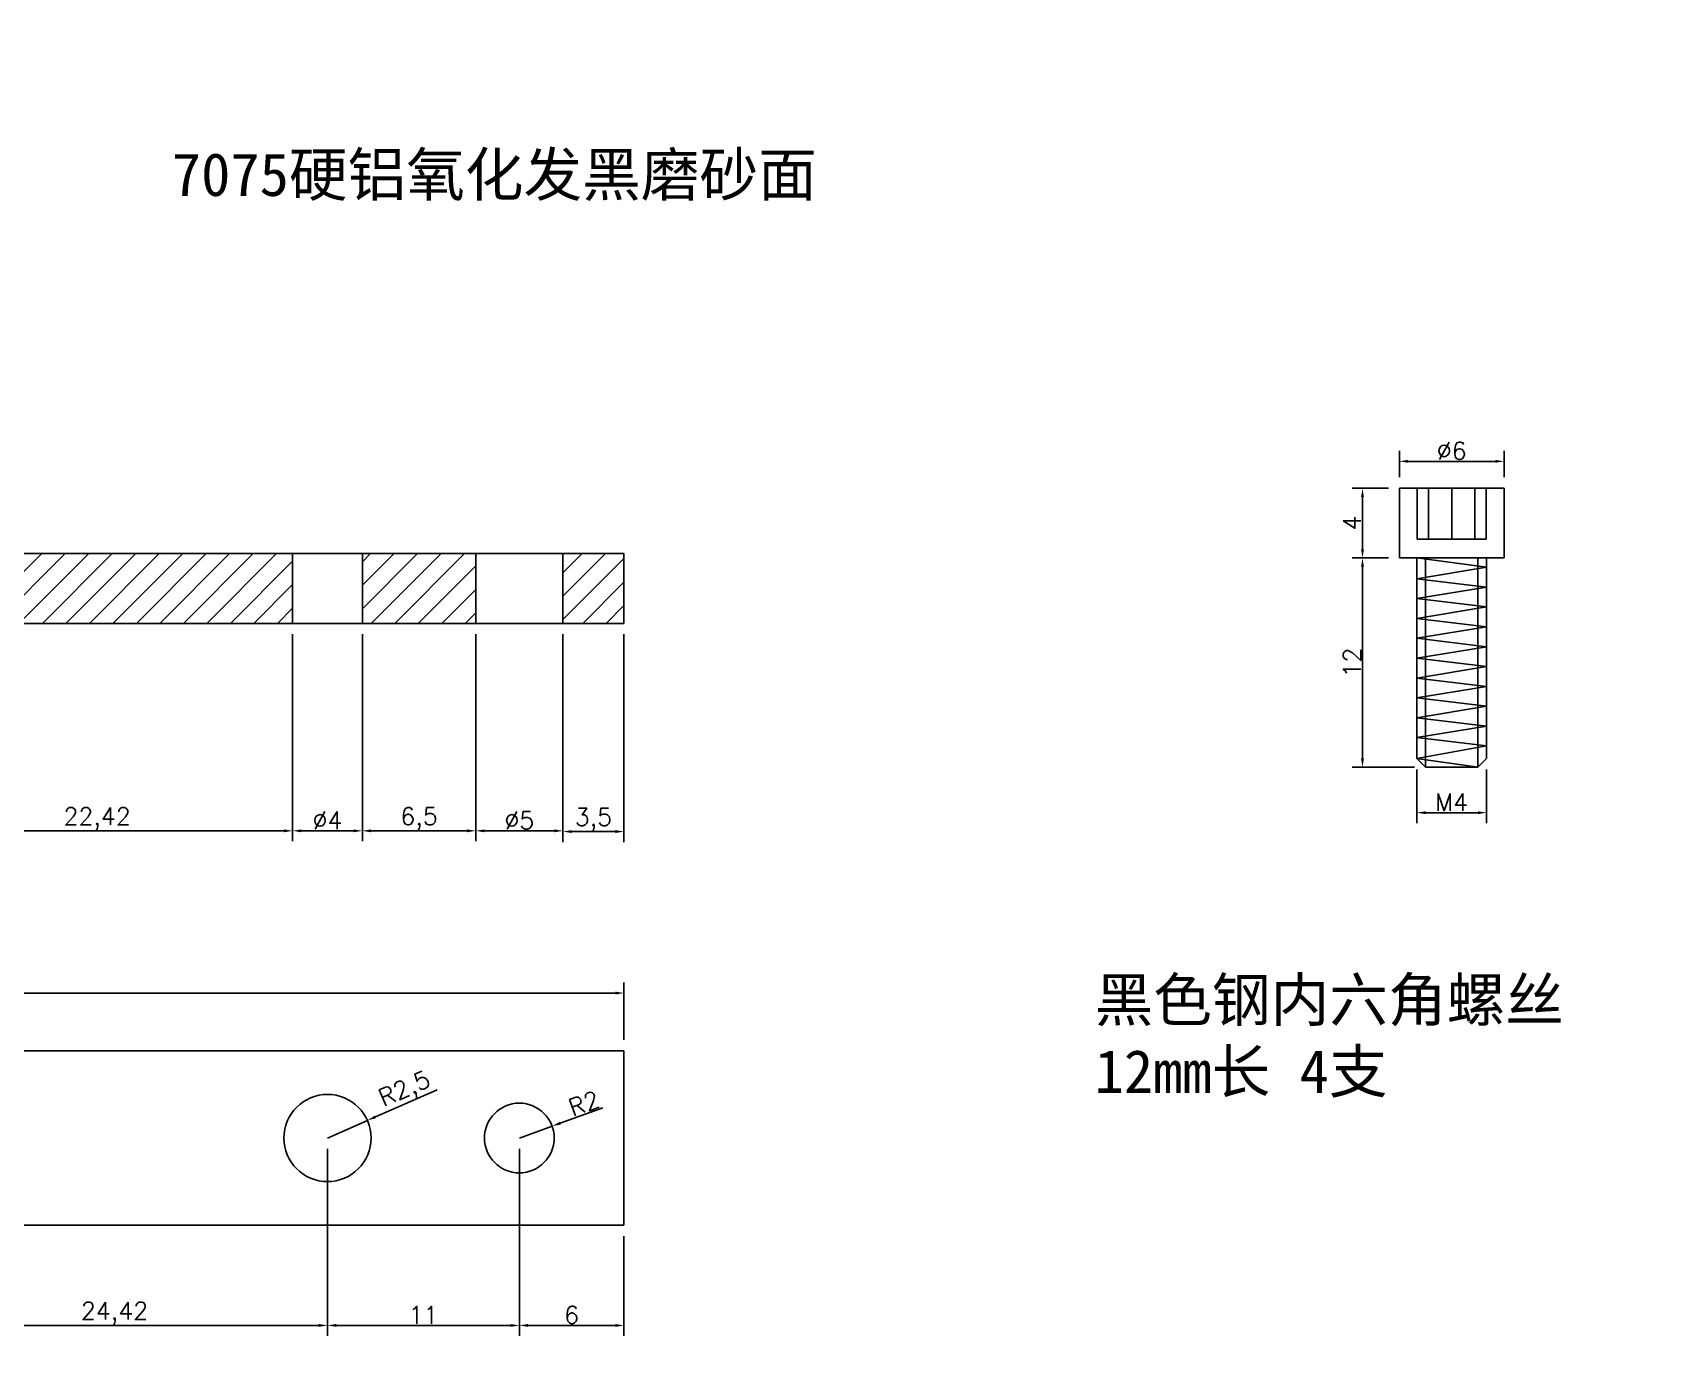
# Model space of a CAD drawing. Header units: millimetres. Extents: x 6817 to 10425, y -2870 to -164.
# Drawn here: x 9797.9 to 9890.9, y -997.2 to -921.2 of the extents above; entities that cross this region are included whole.
import ezdxf

# ---------------------------------------------------------------- set-up
doc = ezdxf.new("R2010")
doc.units = ezdxf.units.MM
doc.layers.add('图层2', color=108, linetype='Continuous')
doc.styles.get("Standard").update_dxf_attribs({"font": 'txt', "bigfont": 'gbcbig.shx'})
doc.dimstyles.new('ISO-25', dxfattribs={"dimtxt": 1, "dimasz": 0.5, "dimexe": 0.6, "dimexo": 0.625, "dimgap": 0.1, "dimtad": 1, "dimtxsty": 'Standard', "dimcen": 2.5, "dimadec": 0, "dimazin": 0, "dimtfac": 1, "dimtmove": 0, "dimatfit": 3, "dimfxl": 1, "dimarcsym": 0})

# ---------------------------------------------------------------- blocks, each defined once
blk = doc.blocks.new('*D615')
at = {"layer": 'Defpoints', "color": 0, "linetype": 'ByBlock', "transparency": 16777216}
for p in [(9812.781, -955.133), (9790.362, -960.133), (9812.781, -967.033)]:
    blk.add_point(p, dxfattribs=at)
at = {"layer": '图层2', "color": 0, "linetype": 'ByBlock', "lineweight": -2, "transparency": 16777216}
for p, q in [((9812.781, -955.758), (9812.781, -967.633)), ((9790.362, -960.758), (9790.362, -967.633)), ((9790.862, -967.033), (9812.281, -967.033))]:
    blk.add_line(p, q, dxfattribs=at)
at = {"layer": '图层2', "color": 0, "linetype": 'ByBlock', "transparency": 16777216}
for points in [[(9790.862, -966.949), (9790.862, -967.116), (9790.362, -967.033)], [(9812.281, -966.949), (9812.281, -967.116), (9812.781, -967.033)]]:
    blk.add_solid(points, dxfattribs=at)
at = {"layer": '图层2', "color": 0, "linetype": 'ByBlock', "transparency": 16777216, "insert": (9801.571, -966.349), "char_height": 1, "attachment_point": 5}
blk.add_mtext('22,42', dxfattribs=at)
blk = doc.blocks.new('*D616')
at = {"layer": 'Defpoints', "color": 0, "linetype": 'ByBlock', "transparency": 16777216}
for p in [(9812.781, -955.133), (9816.781, -955.133), (9816.781, -967.033)]:
    blk.add_point(p, dxfattribs=at)
at = {"layer": '图层2', "color": 0, "linetype": 'ByBlock', "lineweight": -2, "transparency": 16777216}
for p, q in [((9812.781, -955.758), (9812.781, -967.633)), ((9816.781, -955.758), (9816.781, -967.633)), ((9813.281, -967.033), (9816.281, -967.033))]:
    blk.add_line(p, q, dxfattribs=at)
at = {"layer": '图层2', "color": 0, "linetype": 'ByBlock', "transparency": 16777216}
for points in [[(9813.281, -966.949), (9813.281, -967.116), (9812.781, -967.033)], [(9816.281, -966.949), (9816.281, -967.116), (9816.781, -967.033)]]:
    blk.add_solid(points, dxfattribs=at)
at = {"layer": '图层2', "color": 0, "linetype": 'ByBlock', "transparency": 16777216, "insert": (9814.781, -966.433), "char_height": 1, "attachment_point": 5}
blk.add_mtext('%%C4', dxfattribs=at)
blk = doc.blocks.new('*D617')
at = {"layer": 'Defpoints', "color": 0, "linetype": 'ByBlock', "transparency": 16777216}
for p in [(9816.781, -955.133), (9823.281, -955.133), (9823.281, -967.033)]:
    blk.add_point(p, dxfattribs=at)
at = {"layer": '图层2', "color": 0, "linetype": 'ByBlock', "lineweight": -2, "transparency": 16777216}
for p, q in [((9816.781, -955.758), (9816.781, -967.633)), ((9823.281, -955.758), (9823.281, -967.633)), ((9817.281, -967.033), (9822.781, -967.033))]:
    blk.add_line(p, q, dxfattribs=at)
at = {"layer": '图层2', "color": 0, "linetype": 'ByBlock', "transparency": 16777216}
for points in [[(9817.281, -966.949), (9817.281, -967.116), (9816.781, -967.033)], [(9822.781, -966.949), (9822.781, -967.116), (9823.281, -967.033)]]:
    blk.add_solid(points, dxfattribs=at)
at = {"layer": '图层2', "color": 0, "linetype": 'ByBlock', "transparency": 16777216, "insert": (9820.031, -966.349), "char_height": 1, "attachment_point": 5}
blk.add_mtext('6,5', dxfattribs=at)
blk = doc.blocks.new('*D964')
at = {"layer": 'Defpoints', "color": 0, "linetype": 'ByBlock', "transparency": 16777216}
for p in [(9827.661, -983.968), (9825.781, -984.649)]:
    blk.add_point(p, dxfattribs=at)
at = {"layer": '图层2', "color": 0, "linetype": 'ByBlock', "lineweight": -2, "transparency": 16777216}
for p, q in [((9830.572, -982.915), (9828.131, -983.798)), ((9825.781, -984.649), (9827.661, -983.968))]:
    blk.add_line(p, q, dxfattribs=at)
at = {"layer": '图层2', "color": 0, "linetype": 'ByBlock', "transparency": 16777216}
blk.add_solid([(9828.103, -983.72), (9828.16, -983.877), (9827.661, -983.968)], dxfattribs=at)
at = {"layer": '图层2', "color": 0, "linetype": 'ByBlock', "transparency": 16777216, "insert": (9829.49, -982.668), "char_height": 1, "attachment_point": 5, "rotation": 19.89677}
blk.add_mtext('R2', dxfattribs=at)
blk = doc.blocks.new('*D623')
at = {"layer": 'Defpoints', "color": 0, "linetype": 'ByBlock', "transparency": 16777216}
for p in [(9814.781, -984.649), (9790.362, -989.649), (9814.781, -995.398)]:
    blk.add_point(p, dxfattribs=at)
at = {"layer": '图层2', "color": 0, "linetype": 'ByBlock', "lineweight": -2, "transparency": 16777216}
for p, q in [((9814.781, -985.274), (9814.781, -995.998)), ((9790.362, -990.274), (9790.362, -995.998)), ((9790.862, -995.398), (9814.281, -995.398))]:
    blk.add_line(p, q, dxfattribs=at)
at = {"layer": '图层2', "color": 0, "linetype": 'ByBlock', "transparency": 16777216}
for points in [[(9790.862, -995.314), (9790.862, -995.481), (9790.362, -995.398)], [(9814.281, -995.314), (9814.281, -995.481), (9814.781, -995.398)]]:
    blk.add_solid(points, dxfattribs=at)
at = {"layer": '图层2', "color": 0, "linetype": 'ByBlock', "transparency": 16777216, "insert": (9802.571, -994.714), "char_height": 1, "attachment_point": 5}
blk.add_mtext('24,42', dxfattribs=at)
blk = doc.blocks.new('*D624')
at = {"layer": 'Defpoints', "color": 0, "linetype": 'ByBlock', "transparency": 16777216}
for p in [(9825.781, -984.649), (9814.781, -989.649), (9825.781, -995.398)]:
    blk.add_point(p, dxfattribs=at)
at = {"layer": '图层2', "color": 0, "linetype": 'ByBlock', "lineweight": -2, "transparency": 16777216}
for p, q in [((9825.781, -985.274), (9825.781, -995.998)), ((9814.781, -990.274), (9814.781, -995.998)), ((9815.281, -995.398), (9825.281, -995.398))]:
    blk.add_line(p, q, dxfattribs=at)
at = {"layer": '图层2', "color": 0, "linetype": 'ByBlock', "transparency": 16777216}
for points in [[(9815.281, -995.314), (9815.281, -995.481), (9814.781, -995.398)], [(9825.281, -995.314), (9825.281, -995.481), (9825.781, -995.398)]]:
    blk.add_solid(points, dxfattribs=at)
at = {"layer": '图层2', "color": 0, "linetype": 'ByBlock', "transparency": 16777216, "insert": (9820.281, -994.798), "char_height": 1, "attachment_point": 5}
blk.add_mtext('11', dxfattribs=at)
blk = doc.blocks.new('*D971')
at = {"layer": 'Defpoints', "color": 0, "linetype": 'ByBlock', "transparency": 16777216}
for p in [(9876.242, -947.384), (9874.128, -951.384), (9876.242, -951.384)]:
    blk.add_point(p, dxfattribs=at)
at = {"layer": '图层2', "color": 0, "linetype": 'ByBlock', "lineweight": -2, "transparency": 16777216}
for p, q in [((9875.617, -947.384), (9873.528, -947.384)), ((9874.128, -947.884), (9874.128, -950.884)), ((9875.617, -951.384), (9873.528, -951.384))]:
    blk.add_line(p, q, dxfattribs=at)
at = {"layer": '图层2', "color": 0, "linetype": 'ByBlock', "transparency": 16777216}
for points in [[(9874.045, -947.884), (9874.211, -947.884), (9874.128, -947.384)], [(9874.045, -950.884), (9874.211, -950.884), (9874.128, -951.384)]]:
    blk.add_solid(points, dxfattribs=at)
at = {"layer": '图层2', "color": 0, "linetype": 'ByBlock', "transparency": 16777216, "insert": (9873.528, -949.384), "char_height": 1, "attachment_point": 5, "rotation": 90}
blk.add_mtext('4', dxfattribs=at)
blk = doc.blocks.new('*D972')
at = {"layer": 'Defpoints', "color": 0, "linetype": 'ByBlock', "transparency": 16777216}
for p in [(9876.242, -951.384), (9874.128, -963.384), (9877.742, -963.384)]:
    blk.add_point(p, dxfattribs=at)
at = {"layer": '图层2', "color": 0, "linetype": 'ByBlock', "lineweight": -2, "transparency": 16777216}
for p, q in [((9875.617, -951.384), (9873.528, -951.384)), ((9874.128, -951.884), (9874.128, -962.884)), ((9877.117, -963.384), (9873.528, -963.384))]:
    blk.add_line(p, q, dxfattribs=at)
at = {"layer": '图层2', "color": 0, "linetype": 'ByBlock', "transparency": 16777216}
for points in [[(9874.045, -951.884), (9874.211, -951.884), (9874.128, -951.384)], [(9874.045, -962.884), (9874.211, -962.884), (9874.128, -963.384)]]:
    blk.add_solid(points, dxfattribs=at)
at = {"layer": '图层2', "color": 0, "linetype": 'ByBlock', "transparency": 16777216, "insert": (9873.528, -957.384), "char_height": 1, "attachment_point": 5, "rotation": 90}
blk.add_mtext('12', dxfattribs=at)
blk = doc.blocks.new('*D973')
at = {"layer": 'Defpoints', "color": 0, "linetype": 'ByBlock', "transparency": 16777216}
for p in [(9877.242, -962.884), (9881.242, -962.884), (9881.242, -965.992)]:
    blk.add_point(p, dxfattribs=at)
at = {"layer": '图层2', "color": 0, "linetype": 'ByBlock', "lineweight": -2, "transparency": 16777216}
for p, q in [((9877.242, -963.509), (9877.242, -966.592)), ((9881.242, -963.509), (9881.242, -966.592)), ((9877.742, -965.992), (9880.742, -965.992))]:
    blk.add_line(p, q, dxfattribs=at)
at = {"layer": '图层2', "color": 0, "linetype": 'ByBlock', "transparency": 16777216}
for points in [[(9877.742, -965.909), (9877.742, -966.075), (9877.242, -965.992)], [(9880.742, -965.909), (9880.742, -966.075), (9881.242, -965.992)]]:
    blk.add_solid(points, dxfattribs=at)
at = {"layer": '图层2', "color": 0, "linetype": 'ByBlock', "transparency": 16777216, "insert": (9879.242, -965.392), "char_height": 1, "attachment_point": 5}
blk.add_mtext('M4', dxfattribs=at)
blk = doc.blocks.new('*D974')
at = {"layer": 'Defpoints', "color": 0, "linetype": 'ByBlock', "transparency": 16777216}
for p in [(9882.242, -945.843), (9876.242, -947.384), (9882.242, -947.384)]:
    blk.add_point(p, dxfattribs=at)
at = {"layer": '图层2', "color": 0, "linetype": 'ByBlock', "lineweight": -2, "transparency": 16777216}
for p, q in [((9876.242, -946.759), (9876.242, -945.243)), ((9876.742, -945.843), (9881.742, -945.843)), ((9882.242, -946.759), (9882.242, -945.243))]:
    blk.add_line(p, q, dxfattribs=at)
at = {"layer": '图层2', "color": 0, "linetype": 'ByBlock', "transparency": 16777216}
for points in [[(9876.742, -945.759), (9876.742, -945.926), (9876.242, -945.843)], [(9881.742, -945.759), (9881.742, -945.926), (9882.242, -945.843)]]:
    blk.add_solid(points, dxfattribs=at)
at = {"layer": '图层2', "color": 0, "linetype": 'ByBlock', "transparency": 16777216, "insert": (9879.242, -945.243), "char_height": 1, "attachment_point": 5}
blk.add_mtext('%%C6', dxfattribs=at)
blk = doc.blocks.new('*D977')
at = {"layer": 'Defpoints', "color": 0, "linetype": 'ByBlock', "transparency": 16777216}
for p in [(9823.281, -955.133), (9828.281, -955.133), (9828.281, -967.033)]:
    blk.add_point(p, dxfattribs=at)
at = {"layer": '图层2', "color": 0, "linetype": 'ByBlock', "lineweight": -2, "transparency": 16777216}
for p, q in [((9823.281, -955.758), (9823.281, -967.633)), ((9828.281, -955.758), (9828.281, -967.633)), ((9823.781, -967.033), (9827.781, -967.033))]:
    blk.add_line(p, q, dxfattribs=at)
at = {"layer": '图层2', "color": 0, "linetype": 'ByBlock', "transparency": 16777216}
for points in [[(9823.781, -966.949), (9823.781, -967.116), (9823.281, -967.033)], [(9827.781, -966.949), (9827.781, -967.116), (9828.281, -967.033)]]:
    blk.add_solid(points, dxfattribs=at)
at = {"layer": '图层2', "color": 0, "linetype": 'ByBlock', "transparency": 16777216, "insert": (9825.781, -966.433), "char_height": 1, "attachment_point": 5}
blk.add_mtext('%%C5', dxfattribs=at)
blk = doc.blocks.new('*D978')
at = {"layer": 'Defpoints', "color": 0, "linetype": 'ByBlock', "transparency": 16777216}
for p in [(9828.281, -955.133), (9831.781, -955.133), (9831.781, -967.074)]:
    blk.add_point(p, dxfattribs=at)
at = {"layer": '图层2', "color": 0, "linetype": 'ByBlock', "lineweight": -2, "transparency": 16777216}
for p, q in [((9828.281, -955.758), (9828.281, -967.674)), ((9831.781, -955.758), (9831.781, -967.674)), ((9828.781, -967.074), (9831.281, -967.074))]:
    blk.add_line(p, q, dxfattribs=at)
at = {"layer": '图层2', "color": 0, "linetype": 'ByBlock', "transparency": 16777216}
for points in [[(9828.781, -966.991), (9828.781, -967.158), (9828.281, -967.074)], [(9831.281, -966.991), (9831.281, -967.158), (9831.781, -967.074)]]:
    blk.add_solid(points, dxfattribs=at)
at = {"layer": '图层2', "color": 0, "linetype": 'ByBlock', "transparency": 16777216, "insert": (9830.031, -966.391), "char_height": 1, "attachment_point": 5}
blk.add_mtext('3,5', dxfattribs=at)
blk = doc.blocks.new('*D979')
at = {"layer": 'Defpoints', "color": 0, "linetype": 'ByBlock', "transparency": 16777216}
for p in [(9825.781, -989.649), (9831.781, -989.649), (9831.781, -995.398)]:
    blk.add_point(p, dxfattribs=at)
at = {"layer": '图层2', "color": 0, "linetype": 'ByBlock', "lineweight": -2, "transparency": 16777216}
for p, q in [((9825.781, -990.274), (9825.781, -995.998)), ((9831.781, -990.274), (9831.781, -995.998)), ((9826.281, -995.398), (9831.281, -995.398))]:
    blk.add_line(p, q, dxfattribs=at)
at = {"layer": '图层2', "color": 0, "linetype": 'ByBlock', "transparency": 16777216}
for points in [[(9826.281, -995.314), (9826.281, -995.481), (9825.781, -995.398)], [(9831.281, -995.314), (9831.281, -995.481), (9831.781, -995.398)]]:
    blk.add_solid(points, dxfattribs=at)
at = {"layer": '图层2', "color": 0, "linetype": 'ByBlock', "transparency": 16777216, "insert": (9828.781, -994.798), "char_height": 1, "attachment_point": 5}
blk.add_mtext('6', dxfattribs=at)
blk = doc.blocks.new('*D980')
at = {"layer": 'Defpoints', "color": 0, "linetype": 'ByBlock', "transparency": 16777216}
for p in [(9817.068, -983.641), (9814.781, -984.649)]:
    blk.add_point(p, dxfattribs=at)
at = {"layer": '图层2', "color": 0, "linetype": 'ByBlock', "lineweight": -2, "transparency": 16777216}
for p, q in [((9821.064, -981.88), (9817.526, -983.439)), ((9814.781, -984.649), (9817.068, -983.641))]:
    blk.add_line(p, q, dxfattribs=at)
at = {"layer": '图层2', "color": 0, "linetype": 'ByBlock', "transparency": 16777216}
blk.add_solid([(9817.492, -983.363), (9817.56, -983.516), (9817.068, -983.641)], dxfattribs=at)
at = {"layer": '图层2', "color": 0, "linetype": 'ByBlock', "transparency": 16777216, "insert": (9819.248, -981.934), "char_height": 1, "attachment_point": 5, "rotation": 23.78015}
blk.add_mtext('R2,5', dxfattribs=at)
blk = doc.blocks.new('*D1917')
at = {"layer": 'Defpoints', "color": 0, "linetype": 'ByBlock'}
for p in [(9831.781, -976.336), (9671.781, -979.649), (9831.781, -979.649)]:
    blk.add_point(p, dxfattribs=at)
at = {"layer": '图层2', "color": 0, "linetype": 'ByBlock', "lineweight": -2}
for p, q in [((9671.781, -979.024), (9671.781, -975.736)), ((9672.281, -976.336), (9831.281, -976.336)), ((9831.781, -979.024), (9831.781, -975.736))]:
    blk.add_line(p, q, dxfattribs=at)
at = {"layer": '图层2', "color": 0, "linetype": 'ByBlock'}
for points in [[(9672.281, -976.252), (9672.281, -976.419), (9671.781, -976.336)], [(9831.281, -976.252), (9831.281, -976.419), (9831.781, -976.336)]]:
    blk.add_solid(points, dxfattribs=at)
at = {"layer": '图层2', "color": 0, "linetype": 'ByBlock', "insert": (9751.781, -975.736), "char_height": 1, "attachment_point": 5}
blk.add_mtext('160', dxfattribs=at)
blk = doc.blocks.new('*D2126')
at = {"layer": 'Defpoints', "color": 0, "linetype": 'ByBlock'}
for p in [(10223.657, -339.202), (10223.657, -344.877), (10247.603, -344.877)]:
    blk.add_point(p, dxfattribs=at)
at = {"layer": 'Defpoints', "color": 0, "linetype": 'ByBlock', "transparency": 16777216}
for p in [(8490.813, -2490.52), (8490.813, -2500.59), (8495.813, -2500.59)]:
    blk.add_point(p, dxfattribs=at)
at = {"layer": '图层2', "color": 0, "linetype": 'ByBlock', "lineweight": -2}
for p, q in [((10224.282, -339.202), (10248.203, -339.202)), ((10247.603, -339.702), (10247.603, -344.377)), ((10224.282, -344.877), (10248.203, -344.877))]:
    blk.add_line(p, q, dxfattribs=at)
at = {"layer": '图层2', "color": 0, "linetype": 'ByBlock', "lineweight": -2, "transparency": 16777216}
for p, q in [((8490.813, -2499.965), (8490.813, -2489.92)), ((8495.813, -2499.965), (8495.813, -2489.92)), ((8495.313, -2490.52), (8491.313, -2490.52))]:
    blk.add_line(p, q, dxfattribs=at)
at = {"layer": '图层2', "color": 0, "linetype": 'ByBlock'}
for points in [[(10247.52, -339.702), (10247.687, -339.702), (10247.603, -339.202)], [(10247.52, -344.377), (10247.687, -344.377), (10247.603, -344.877)]]:
    blk.add_solid(points, dxfattribs=at)
at = {"layer": '图层2', "color": 0, "linetype": 'ByBlock', "transparency": 16777216}
for points in [[(8491.313, -2490.437), (8491.313, -2490.604), (8490.813, -2490.52)], [(8495.313, -2490.437), (8495.313, -2490.604), (8495.813, -2490.52)]]:
    blk.add_solid(points, dxfattribs=at)
at = {"layer": '图层2', "color": 0, "linetype": 'ByBlock', "insert": (10246.92, -342.039), "char_height": 1, "attachment_point": 5, "rotation": 90}
blk.add_mtext('5,67', dxfattribs=at)
at = {"layer": '图层2', "color": 0, "linetype": 'ByBlock', "transparency": 16777216, "insert": (8493.313, -2489.17), "char_height": 2.5, "attachment_point": 5}
blk.add_mtext('5', dxfattribs=at)
blk = doc.blocks.new('*D2135')
at = {"layer": 'Defpoints', "color": 0, "linetype": 'ByBlock'}
for p in [(10217.809, -308.872), (10215.309, -322.353), (10217.809, -322.353), (8520.699, -2501.899), (8521.923, -2501.875), (8521.325, -2502.94), (8534.065, -2513.083), (8534.065, -2513.083)]:
    blk.add_point(p, dxfattribs=at)
at = {"layer": '图层2', "color": 0, "linetype": 'ByBlock', "lineweight": -2}
for p, q in [((10215.309, -321.728), (10215.309, -308.272)), ((10217.809, -321.728), (10217.809, -308.272)), ((10215.809, -308.872), (10217.309, -308.872)), ((8521.603, -2500.9), (8522.675, -2499.803)), ((8521.464, -2501.451), (8520.818, -2500.855)), ((8520.836, -2502.55), (8519.961, -2501.854))]:
    blk.add_line(p, q, dxfattribs=at)
for start, end in [(135.64919, 137.29304), (138.93689, 139.83176)]:
    blk.add_arc((8534.065, -2513.083), 17.428, start, end, dxfattribs=at)
at = {"layer": '图层2', "color": 0, "linetype": 'ByBlock'}
for points in [[(10215.809, -308.788), (10215.809, -308.955), (10215.309, -308.872)], [(10217.309, -308.788), (10217.309, -308.955), (10217.809, -308.872)], [(8520.812, -2501.894), (8520.683, -2501.788), (8520.431, -2502.228)], [(8520.863, -2501.579), (8520.987, -2501.69), (8521.259, -2501.262)]]:
    blk.add_solid(points, dxfattribs=at)
at = {"layer": '图层2', "color": 0, "linetype": 'ByBlock', "insert": (10216.559, -308.188), "char_height": 1, "attachment_point": 5}
blk.add_mtext('2,5', dxfattribs=at)
at = {"layer": '图层2', "color": 0, "linetype": 'ByBlock', "insert": (8521.71, -2499.932), "char_height": 1, "attachment_point": 5, "rotation": 45.64919}
blk.add_mtext('4°', dxfattribs=at)
blk = doc.blocks.new('*D2136')
at = {"layer": 'Defpoints', "color": 0, "linetype": 'ByBlock'}
for p in [(10215.309, -305.16), (10187.985, -322.353), (10215.309, -322.353), (8518.444, -2501.943), (8521.325, -2502.94), (8518.95, -2504.556), (8534.065, -2513.083), (8534.065, -2513.083)]:
    blk.add_point(p, dxfattribs=at)
at = {"layer": '图层2', "color": 0, "linetype": 'ByBlock', "lineweight": -2}
for p, q in [((10187.985, -321.728), (10187.985, -304.56)), ((10215.309, -321.728), (10215.309, -304.56)), ((10188.485, -305.16), (10214.809, -305.16)), ((8520.836, -2502.55), (8518.586, -2500.759)), ((8518.406, -2504.249), (8516.832, -2503.361))]:
    blk.add_line(p, q, dxfattribs=at)
blk.add_arc((8534.065, -2513.083), 19.186, 142.96881, 149.0795, dxfattribs=at)
at = {"layer": '图层2', "color": 0, "linetype": 'ByBlock'}
for points in [[(10188.485, -305.076), (10188.485, -305.243), (10187.985, -305.16)], [(10214.809, -305.076), (10214.809, -305.243), (10215.309, -305.16)], [(8518.683, -2501.477), (8518.815, -2501.579), (8519.055, -2501.133)], [(8517.678, -2503.266), (8517.534, -2503.182), (8517.355, -2503.656)]]:
    blk.add_solid(points, dxfattribs=at)
at = {"layer": '图层2', "color": 0, "linetype": 'ByBlock', "insert": (10201.647, -304.476), "char_height": 1, "attachment_point": 5}
blk.add_mtext('27,32', dxfattribs=at)
at = {"layer": '图层2', "color": 0, "linetype": 'ByBlock', "insert": (8517.657, -2502.025), "char_height": 1, "attachment_point": 5, "rotation": 56.02416}
blk.add_mtext('9°', dxfattribs=at)
blk = doc.blocks.new('*D2137')
at = {"layer": 'Defpoints', "color": 0, "linetype": 'ByBlock'}
for p in [(9807.815, -699.517), (9815.715, -699.517), (9807.815, -703.516), (8547.368, -2503.69), (8553.103, -2503.252), (8549.016, -2506.627), (8534.065, -2513.083), (8534.065, -2513.083)]:
    blk.add_point(p, dxfattribs=at)
at = {"layer": '图层2', "color": 0, "linetype": 'ByBlock', "lineweight": -2}
for p, q in [((9808.44, -699.517), (9816.315, -699.517)), ((9815.715, -703.016), (9815.715, -700.017)), ((9808.44, -703.516), (9816.315, -703.516)), ((8547.879, -2503.329), (8552.058, -2500.378)), ((8549.59, -2506.38), (8554.287, -2504.352))]:
    blk.add_line(p, q, dxfattribs=at)
blk.add_arc((8534.065, -2513.083), 21.426, 24.69009, 33.88828, dxfattribs=at)
at = {"layer": '图层2', "color": 0, "linetype": 'ByBlock'}
for points in [[(9815.631, -700.017), (9815.798, -700.017), (9815.715, -699.517)], [(9815.631, -703.016), (9815.798, -703.016), (9815.715, -703.516)], [(8551.783, -2501.183), (8551.921, -2501.089), (8551.568, -2500.724)], [(8553.609, -2504.099), (8553.457, -2504.167), (8553.736, -2504.589)]]:
    blk.add_solid(points, dxfattribs=at)
at = {"layer": '图层2', "color": 0, "linetype": 'ByBlock', "char_height": 1, "attachment_point": 5}
for s, insert, rotation in [('4', (9815.115, -701.517), 90), ('12°', (8553.276, -2502.307), 299.28918)]:
    blk.add_mtext(s, dxfattribs=dict(at, insert=insert, rotation=rotation))

msp = doc.modelspace()

# ---------------------------------------------------------------- hatches: boundary and pattern name
at = {"layer": '图层2', "linetype": 'ByBlock'}
h = msp.add_hatch(dxfattribs=at)
h.set_pattern_fill('ANSI31', color=4, scale=0.3)
h.set_pattern_definition([(45, (8296.8519, 1258.4154), (-0.6735192, 0.6735192), [])])
h.paths.add_polyline_path([(9768.362, -951.133), (9685.281, -951.133), (9685.281, -955.133), (9766.362, -955.133), (9766.362, -960.133), (9768.362, -960.133)])
h.paths.add_polyline_path([(9681.281, -951.133), (9671.781, -951.133), (9671.781, -955.133), (9681.281, -955.133)])
h.paths.add_polyline_path([(9812.781, -955.133), (9812.781, -951.133), (9788.362, -951.133), (9788.362, -960.133), (9790.362, -960.133), (9790.362, -955.133)])
h.paths.add_polyline_path([(9828.281, -951.133), (9828.281, -955.133), (9831.781, -955.133), (9831.781, -951.133)])
h.paths.add_polyline_path([(9823.281, -955.133), (9823.281, -951.133), (9816.781, -951.133), (9816.781, -955.133)])

# ---------------------------------------------------------------- linework, layer by layer
at = {"layer": '图层2', "color": 1, "linetype": 'ByBlock'}
for p, q in [((9876.242, -947.384), (9876.242, -951.384)), ((9876.242, -947.384), (9882.242, -947.384)), ((9877.263, -947.384), (9877.263, -950.314)), ((9877.915, -947.384), (9877.915, -950.314)), ((9879.242, -947.384), (9879.242, -950.314)), ((9880.57, -947.384), (9880.57, -950.314)), ((9881.222, -947.384), (9881.222, -950.314)), ((9882.242, -947.384), (9882.242, -951.384)), ((9877.263, -950.314), (9881.222, -950.314)), ((9876.242, -951.384), (9882.242, -951.384)), ((9877.242, -951.384), (9877.242, -962.884)), ((9877.742, -963.384), (9877.742, -951.384)), ((9880.742, -963.384), (9880.742, -951.384)), ((9881.242, -951.384), (9881.242, -962.884)), ((9877.242, -962.884), (9877.742, -963.384)), ((9877.742, -963.384), (9880.742, -963.384)), ((9880.742, -963.384), (9881.242, -962.884))]:
    msp.add_line(p, q, dxfattribs=at)
at = {"layer": '图层2', "color": 6, "linetype": 'ByBlock'}
for p, q in [((9831.781, -951.133), (9671.781, -951.133)), ((9831.781, -951.133), (9831.781, -955.133)), ((9831.781, -955.133), (9790.362, -955.133)), ((9671.781, -979.649), (9831.781, -979.649)), ((9831.781, -979.649), (9831.781, -989.649)), ((9671.781, -989.649), (9831.781, -989.649))]:
    msp.add_line(p, q, dxfattribs=at)
at = {"layer": '图层2', "color": 3, "linetype": 'ByBlock'}
for p, q in [((9812.781, -951.133), (9812.781, -955.133)), ((9816.781, -951.133), (9816.781, -955.133)), ((9823.281, -951.133), (9823.281, -955.133)), ((9828.281, -951.133), (9828.281, -955.133))]:
    msp.add_line(p, q, dxfattribs=at)
at = {"layer": '图层2', "color": 4, "linetype": 'ByBlock'}
for points in [[(9881.242, -951.916), (9877.242, -951.384)], [(9881.242, -953.055), (9877.242, -952.577), (9881.242, -951.916)], [(9881.242, -954.194), (9877.242, -953.715), (9881.242, -953.055)], [(9881.242, -955.332), (9877.242, -954.854), (9881.242, -954.194)], [(9881.242, -956.471), (9877.242, -955.993), (9881.242, -955.332)], [(9881.242, -957.61), (9877.242, -957.131), (9881.242, -956.471)], [(9881.242, -958.748), (9877.242, -958.27), (9881.242, -957.61)], [(9881.242, -959.887), (9877.242, -959.409), (9881.242, -958.748)], [(9881.242, -961.025), (9877.242, -960.547), (9881.242, -959.887)], [(9881.242, -962.164), (9877.242, -961.686), (9881.242, -961.025)], [(9880.742, -963.384), (9877.242, -962.884), (9881.242, -962.164)]]:
    msp.add_lwpolyline(points, dxfattribs=at)
at = {"layer": '图层2', "color": 3, "linetype": 'ByBlock'}
for centre, radius in [((9814.781, -984.649), 2.5), ((9825.781, -984.649), 2)]:
    msp.add_circle(centre, radius, dxfattribs=at)

# ---------------------------------------------------------------- texts
at = {"color": 2, "char_height": 2.46562, "attachment_point": 1}
for s, insert, width in [('{\\fSimSun|b0|i0|c134|p2;7075硬铝氧化发黑磨砂面}', (9805.858, -928.156), 43.19088), ('{\\fSimSun|b0|i0|c134|p2;黑色钢内六角螺丝12mm长 4支}', (9858.77, -975.488), 28.20257)]:
    msp.add_mtext(s, dxfattribs=dict(at, insert=insert, width=width))

# ---------------------------------------------------------------- dimensions: what is measured, and where the dimension line sits
at = {"layer": '图层2', "color": 2, "linetype": 'ByBlock'}
for base, p1, p2, picture, middle in [((10215.309, -305.16), (10187.985, -322.353), (10215.309, -322.353), '*D2136', (10201.647, -304.476)), ((10217.809, -308.872), (10215.309, -322.353), (10217.809, -322.353), '*D2135', (10216.559, -308.188))]:
    dim = msp.add_linear_dim(base=base, p1=p1, p2=p2, dimstyle='ISO-25', dxfattribs=at)
    dim.commit()
    dim.dimension.update_dxf_attribs({"geometry": picture, "text_midpoint": middle})
for base, p1, p2, picture, middle in [((10247.6033, -344.8767), (10223.6566, -339.202), (10223.6566, -344.8767), '*D2126', (10246.9199, -342.0394)), ((9815.715, -699.517), (9807.815, -703.516), (9807.815, -699.517), '*D2137', (9815.115, -701.517))]:
    dim = msp.add_linear_dim(base=base, p1=p1, p2=p2, angle=90, dimstyle='ISO-25', dxfattribs=at)
    dim.commit()
    dim.dimension.update_dxf_attribs({"geometry": picture, "text_midpoint": middle})
at = {"layer": '图层2', "color": 3, "linetype": 'ByBlock'}
for base, p1, p2, text, picture, middle in [((9882.242, -945.843), (9876.242, -947.384), (9882.242, -947.384), '%%C<>', '*D974', (9879.242, -945.243)), ((9816.781, -967.033), (9812.781, -955.133), (9816.781, -955.133), '%%C<>', '*D616', (9814.781, -966.433)), ((9828.281, -967.033), (9823.281, -955.133), (9828.281, -955.133), '%%C<>', '*D977', (9825.781, -966.433)), ((9881.242, -965.992), (9877.242, -962.884), (9881.242, -962.884), 'M4', '*D973', (9879.242, -965.392))]:
    dim = msp.add_linear_dim(base=base, p1=p1, p2=p2, text=text, dimstyle='ISO-25', dxfattribs=at)
    dim.commit()
    dim.dimension.update_dxf_attribs({"geometry": picture, "text_midpoint": middle})
for base, p1, p2, picture, middle in [((9874.128, -951.384), (9876.242, -947.384), (9876.242, -951.384), '*D971', (9873.528, -949.384)), ((9874.128, -963.384), (9876.242, -951.384), (9877.742, -963.384), '*D972', (9873.528, -957.384))]:
    dim = msp.add_linear_dim(base=base, p1=p1, p2=p2, angle=90, dimstyle='ISO-25', dxfattribs=at)
    dim.commit()
    dim.dimension.update_dxf_attribs({"geometry": picture, "text_midpoint": middle})
for base, p1, p2, picture, middle in [((9812.781, -967.033), (9790.362, -960.133), (9812.781, -955.133), '*D615', (9801.571, -966.349)), ((9823.281, -967.033), (9816.781, -955.133), (9823.281, -955.133), '*D617', (9820.031, -966.349)), ((9831.781, -967.074), (9828.281, -955.133), (9831.781, -955.133), '*D978', (9830.031, -966.391)), ((9831.781, -976.336), (9671.781, -979.649), (9831.781, -979.649), '*D1917', (9751.781, -975.736)), ((9814.781, -995.398), (9790.362, -989.649), (9814.781, -984.649), '*D623', (9802.571, -994.714)), ((9825.781, -995.398), (9814.781, -989.649), (9825.781, -984.649), '*D624', (9820.281, -994.798)), ((9831.781, -995.398), (9825.781, -989.649), (9831.781, -989.649), '*D979', (9828.781, -994.798))]:
    dim = msp.add_linear_dim(base=base, p1=p1, p2=p2, dimstyle='ISO-25', dxfattribs=at)
    dim.commit()
    dim.dimension.update_dxf_attribs({"geometry": picture, "text_midpoint": middle})
dim = msp.add_radius_dim(center=(9814.781, -984.649), mpoint=(9817.068, -983.641), dimstyle='ISO-25', dxfattribs=at)
dim.commit()
dim.dimension.update_dxf_attribs({"geometry": '*D980', "text_midpoint": (9819.248, -981.934)})
dim = msp.add_radius_dim(center=(9825.781, -984.649), mpoint=(9827.661, -983.968), dimstyle='ISO-25', dxfattribs=at)
dim.commit()
dim.dimension.update_dxf_attribs({"geometry": '*D964', "text_midpoint": (9829.694, -983.233), "dimtype": 164})

doc.saveas('drawing.dxf')
